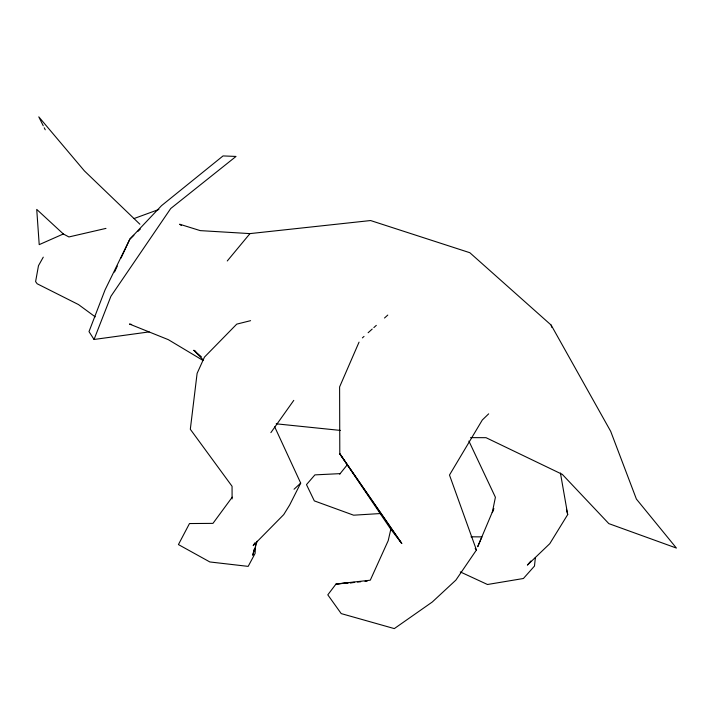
<?xml version="1.0" encoding="UTF-8"?>
<svg xmlns="http://www.w3.org/2000/svg" width="712" height="712" viewBox="0 0 712 712"><rect width="100%" height="100%" fill="white"/><g stroke="black" fill="none" stroke-linecap="round" stroke-linejoin="round"><path stroke-width="1.07" d="M255.679 544.128L255.092 553.429L248.177 566.378L209.844 561.955L178.427 544.573L189.481 523.551L212.959 523.373L232.237 497.172M535.397 557.452L534.481 566.067L523.409 578.5L487.48 584.499L460.308 571.923M359.044 342.134L339.606 386.919L339.802 453.784L390.817 529.283L388.209 540.648L370.276 580.209L336.028 584L327.805 594.84L341.217 613.602L394.315 628.598L432.264 602.023L455.894 580.093L476.435 549.993L449.486 475.038L482.318 419.973L488.672 413.841M254.166 549.166L252.751 555.262L257.139 541.2M94.046 339.473L110.921 296.281L170.729 208.509L236.028 156.435L223.043 155.928L161.544 205.643L129.869 239.09L105.029 289.962L89 331.605L94.046 339.473L149.164 331.899M493.897 508.626L492.303 512.515L495.401 497.261L468.897 441.075M493.14 510.13L477.699 546.718L481.917 536.884L471.015 536.803M114.525 272.055L117.311 266.065M121.031 258.073L129.869 239.09L133.883 235.245M274.681 426.826L300.695 483.11L289.651 505.013L283.732 514.598L253.178 545.615L254.914 542.802M43.272 257.157L38.484 265.692L35.6 281.596L37.166 283.768L78.489 304.567L95.248 316.867M560.433 473.044L567.704 514.571L549.789 543.665L527.405 565.106L530.832 561.02M270.872 432.629L293.771 400.375M339.677 474.201L347.349 464.696M227.27 260.966L249.965 233.607L370.587 220.542L469.822 252.707L551.168 325.108L610.682 431.321L636.403 499.085L676.4 548.062L608.831 523.623L562.311 474.37L486.038 437.684L470.543 437.631M137.897 231.4L140.309 229.095M294.056 489.224L300.695 483.11M362.381 337.888L364.019 336.411M368.122 332.735L372.216 329.051M373.853 327.582L376.31 325.375M384.507 318.015L387.782 315.069M63.341 233.972L39.213 244.643L36.73 209.399L63.341 233.972L68.904 236.954L105.972 228.392M134.016 218.557L158.874 209.462M250.597 320.667L236.74 324.129L204.46 357.104L197.108 373.373L190.318 429.265L232.059 486.287L232.094 498.898M347.839 582.932L336.028 584L348.079 582.995M349.984 582.736L354.273 582.354M357.495 582.06L360.717 581.766M365.007 581.384L367.161 581.188M350.268 582.817L354.647 582.452M380.751 513.521L353.624 515.194L314.321 500.883L306.48 484.623L314.9 474.886L340.327 473.622M249.965 233.607L200.223 230.617L179.655 224.218L181.373 225.562M276.203 423.818L340.354 430.413M131.658 324.467L129.486 324.049L168.317 339.66L202.929 360.388M203.134 359.845L193.878 350.313L195.755 351.479M193.878 350.313L201.371 356.792M139.89 224.218L84.399 170.889L38.786 116.848L43.254 125.801M475.18 548.365L476.435 549.993M390.817 529.283L401.746 543.452L339.802 453.784L401.746 543.452M44.251 127.795L45.239 129.78M566.432 509.347L567.704 514.571M551.168 325.108L551.649 327.217"/></g></svg>
